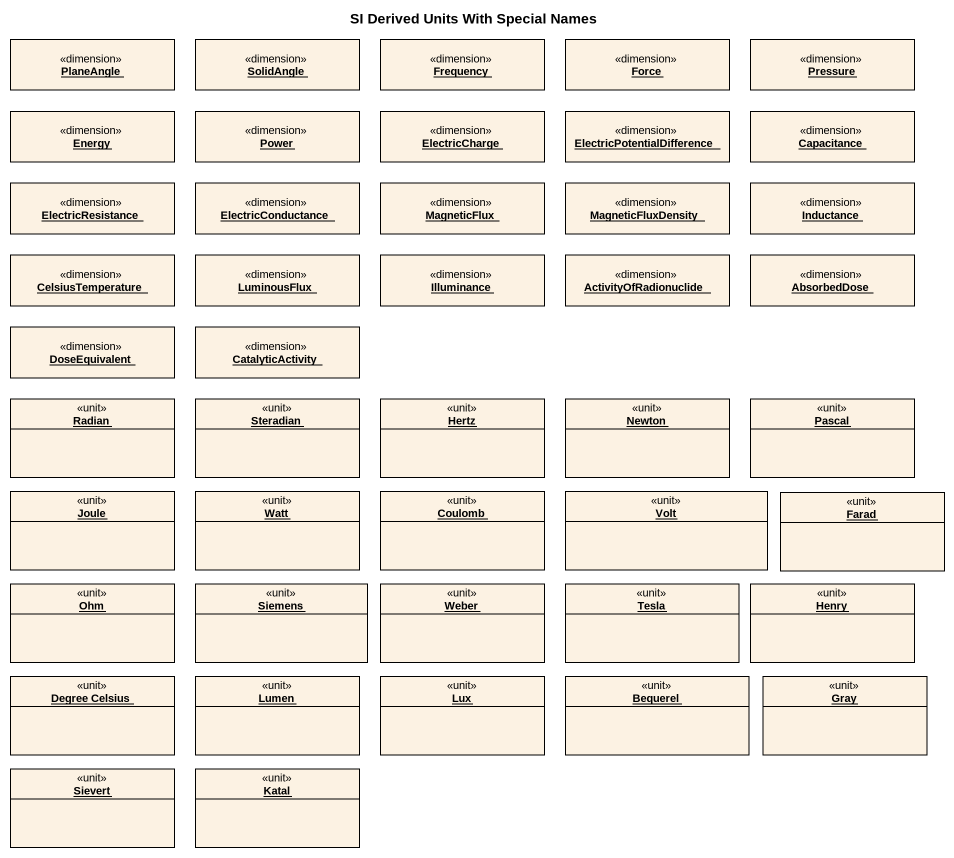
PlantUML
@startuml
title SI Derived Units With Special Names
hide circle
hide empty members
object PlaneAngle <<dimension>>
object SolidAngle <<dimension>>
object Frequency <<dimension>>
object Force <<dimension>>
object Pressure <<dimension>>
object Energy <<dimension>>
object Power <<dimension>>
object ElectricCharge <<dimension>>
object ElectricPotentialDifference <<dimension>>
object Capacitance <<dimension>>
object ElectricResistance <<dimension>>
object ElectricConductance <<dimension>>
object MagneticFlux <<dimension>>
object MagneticFluxDensity <<dimension>>
object Inductance <<dimension>>
object CelsiusTemperature <<dimension>>
object LuminousFlux <<dimension>>
object Illuminance <<dimension>>
object ActivityOfRadionuclide <<dimension>>
object AbsorbedDose <<dimension>>
object DoseEquivalent <<dimension>>
object CatalyticActivity <<dimension>>
object Radian <<unit>>
object Steradian <<unit>>
object Hertz <<unit>>
object Newton <<unit>>
object Pascal <<unit>>
object Joule <<unit>>
object Watt <<unit>>
object Coulomb <<unit>>
object Volt <<unit>>
object Farad <<unit>>
object Ohm <<unit>>
object Siemens <<unit>>
object Weber <<unit>>
object Tesla <<unit>>
object Henry <<unit>>
object "Degree Celsius" as Degree_Celsius <<unit>>
object Lumen <<unit>>
object Lux <<unit>>
object Bequerel <<unit>>
object Gray <<unit>>
object Sievert <<unit>>
object Katal <<unit>>
@enduml
